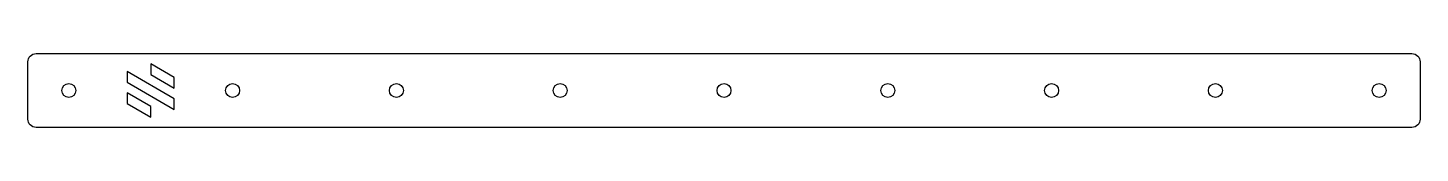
# Model space of a CAD drawing. Header units: millimetres. Extents: x -340 to 0, y 50 to 68.
import ezdxf

# ---------------------------------------------------------------- set-up
doc = ezdxf.new("R2010")
doc.units = ezdxf.units.MM
doc.layers.get('0').update_dxf_attribs({"linetype": 'CONTINUOUS'})

msp = doc.modelspace()

# ---------------------------------------------------------------- linework, layer by layer
msp.add_lwpolyline([(0, 52, -0.414214), (-2, 50), (-338, 50, -0.414214), (-340, 52), (-340, 66, -0.414214), (-338, 68), (-2, 68, -0.414214), (0, 66)], format="xyb", close=True)
for points in [[(-304.26, 59.59), (-304.26, 62.18), (-310, 65.5), (-310, 62.9)], [(-304.26, 54.39), (-304.26, 56.99), (-315.74, 63.61), (-315.74, 61.01)], [(-310, 55.1), (-315.74, 58.41), (-315.74, 55.82), (-310, 52.5)]]:
    msp.add_lwpolyline(points, close=True)
for centre in [(-330, 59), (-290, 59), (-250, 59), (-210, 59), (-170, 59), (-130, 59), (-90, 59), (-50, 59), (-10, 59)]:
    msp.add_circle(centre, 1.7)

doc.saveas('drawing.dxf')
